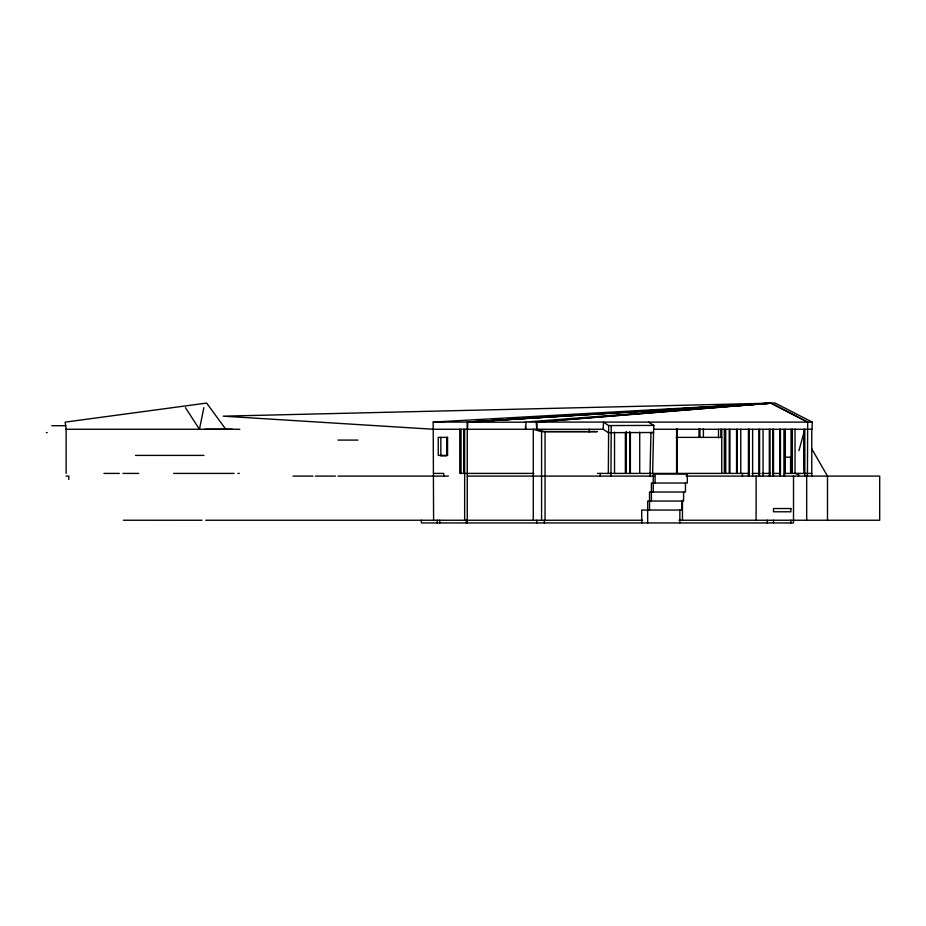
<?xml version="1.0" encoding="UTF-8"?>
<svg xmlns="http://www.w3.org/2000/svg" width="926" height="926" viewBox="0 0 926 926"><rect width="100%" height="100%" fill="white"/><g stroke="black" fill="none" stroke-linecap="round" stroke-linejoin="round"><path stroke-width="1.39" d="M798.525 476.103L798.525 473.406M804.115 470.721L804.115 429.27M650.017 473.406L650.943 432.511L653.548 432.511L653.86 425.416L648.489 422.163M652.633 473.406L653.548 432.511L608.324 432.673L603.196 429.27L433.588 429.27L223.224 416.168L775.178 403.065L812.264 422.129L812.021 429.27L653.918 429.27M545.055 520.238L545.055 431.713L536.756 429.27L536.976 422.129L771.312 403.111L807.68 422.129L807.426 476.103M603.196 429.27L603.52 422.163L608.648 425.566L653.86 425.416M608.648 425.566L608.324 473.406M611.241 425.555L610.94 476.103M433.194 422.071L771.312 403.18L467.804 422.198L467.456 429.27L467.063 422.071L433.194 422.071L433.588 520.238M203.87 407.648L199.449 429.27L185.431 407.648M798.918 450.696L804.821 429.27L804.821 476.103M46.3 432.673L47.203 432.511M770.467 403.065L807.68 422.129M734.596 405.854L525.169 422.082L812.264 422.129M736.969 405.843L771.416 403.18L467.063 422.071L770.675 403.053L536.258 422.082L536.733 429.27M467.804 422.198L525.991 422.198L525.632 429.27L525.447 426.388M51.752 425.705L65.862 425.705M225.805 429.27L206.625 403.065L65.144 422.129L66.116 429.27L239.822 429.27M204.877 429.259L232.484 429.27M544.361 431.516L596.691 431.516M533.283 520.238L533.283 429.27L541.571 431.713L597.386 431.713M676.235 437.373L721.759 437.373M337.967 440.081L357.945 440.081M135.543 455.395L203.882 455.395M440.521 455.847L446.587 455.847M784.924 457.189L790.584 457.189L790.584 473.406M103.944 473.406L119.338 473.406M122.938 473.406L138.692 473.406M173.567 473.406L234.162 473.406M237.913 473.406L239.255 473.406M433.588 473.406L443.716 473.406L443.716 476.114M533.816 473.406L459.759 473.406L459.759 429.27M597.455 473.406L749.319 473.406M752.143 473.406L759.899 473.406M762.029 473.406L770.49 473.406M772.608 473.406L780.363 473.406M811.778 473.406L784.6 473.406L784.6 476.103M66.116 476.103L68.813 476.103L68.813 479.483M292.998 476.103L312.988 476.103M315.477 476.103L335.467 476.103M337.967 476.103L448.369 476.103M467.26 476.103L653.987 476.103M686.05 476.103L879.7 476.103L879.7 520.238L678.966 520.238M123.389 520.238L202.03 520.25M205.688 520.238L642.679 520.238M798.525 474.367L795.029 473.406L795.029 429.155M804.115 431.805L804.115 472.654L804.821 473.406M811.708 448.774L827.497 476.103L827.497 520.238M804.115 472.654L804.115 473.406M811.778 429.27L811.778 476.103M806.685 476.103L806.685 520.238M793.513 476.103L793.513 522.947L421.353 522.947L421.353 520.238M792.355 429.155L792.355 473.406M791.047 429.155L791.047 473.406M790.897 520.238L790.897 522.947M785.306 429.201L785.306 473.406M783.94 429.27L783.94 476.103M780.456 429.27L780.456 476.103M779.761 429.27L779.761 476.103M773.499 429.27L773.499 476.103M773.499 520.238L773.499 522.947M772.793 429.27L772.793 476.103M770.015 429.27L770.015 476.103M769.321 429.27L769.321 476.103M767.203 520.238L767.203 522.947M763.059 429.27L763.059 476.103M759.575 429.27L759.575 476.103M758.88 429.27L758.88 476.103M756.102 476.103L756.102 520.238M752.618 429.27L752.618 476.103M749.134 429.27L749.134 476.103M748.439 429.27L748.439 476.103M742.397 473.406L742.397 476.103M740.754 429.27L740.754 473.267M737.27 429.27L737.27 473.406M736.575 429.27L736.575 473.406M729.931 429.27L729.931 473.406M729.237 429.27L729.237 473.406M725.741 429.27L725.741 473.406M724.363 429.27L724.363 473.406M721.759 429.27L721.759 473.406M720.822 429.27L720.822 437.373M718.495 429.27L718.495 437.813M703.401 428.669L703.401 437.327M699.917 428.819L699.917 437.442M698.991 428.819L698.991 437.442M685.448 483.025L685.448 492.03L649.531 492.03L649.531 510.052M683.585 492.03L683.585 501.047L647.668 501.047L647.668 522.947M682.474 500.306L682.474 520.238M681.721 501.047L681.721 510.052L641.718 510.052L641.718 522.947M679.858 510.052L679.858 522.947M677.311 429.201L677.311 473.406M676.605 428.854L676.605 473.406M655.122 474.019L655.122 483.025M653.258 492.03L653.258 474.019L687.323 474.019L687.323 483.025L651.395 483.025L651.395 501.047M650.214 473.406L650.214 476.103M639.727 432.153L639.727 473.406M630.375 432.604L630.375 473.406M629.784 431.516L629.784 473.406M626.3 431.458L626.3 473.406M625.363 432.442L625.363 473.406M614.528 432.118L614.528 473.406M600.21 473.406L600.21 476.103M589.306 429.27L589.306 432.118M544.361 520.238L544.361 522.947M541.571 431.713L541.571 520.238M536.756 520.238L536.756 522.947M467.26 429.27L467.26 522.947M466.334 520.238L466.334 522.947M464.655 429.27L464.655 520.238M463.718 429.27L463.718 473.406M461.067 429.27L461.067 473.406M446.679 437.373L446.679 455.395M440.857 437.373L440.857 455.395M439.827 520.238L439.827 522.947M437.211 520.238L437.211 522.947M66.116 429.27L66.116 473.406M447.571 437.373L438.253 437.373L438.253 455.395L447.571 455.395L447.571 437.373M790.897 508.536L773.499 508.536L773.499 511.777L790.897 511.777L790.897 508.536"/></g></svg>
